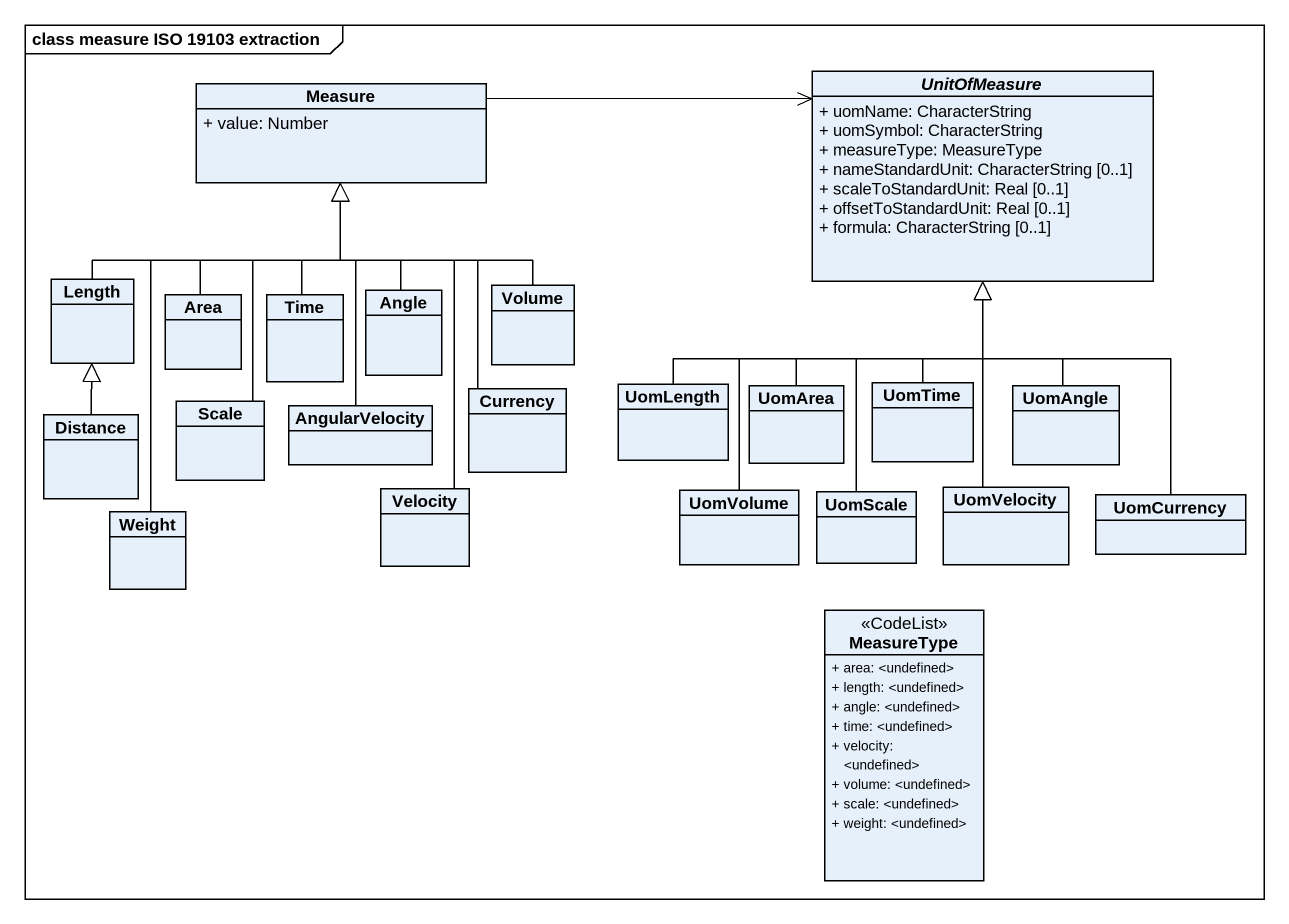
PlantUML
@startuml
mainframe class measure ISO 19103 extraction
hide circle
hide empty members
skinparam classAttributeIconSize 0
class Measure {
  + value: Number
}
abstract class UnitOfMeasure {
  + uomName: CharacterString
  + uomSymbol: CharacterString
  + measureType: MeasureType
  + nameStandardUnit: CharacterString [0..1]
  + scaleToStandardUnit: Real [0..1]
  + offsetToStandardUnit: Real [0..1]
  + formula: CharacterString [0..1]
}
class Length
class Area
class Time
class Angle
class Volume
class "Scale" as Scale_
class AngularVelocity
class Currency
class UomLength
class UomArea
class UomTime
class UomAngle
class Distance
class Weight
class Velocity
class UomVolume
class UomScale
class UomVelocity
class UomCurrency
class MeasureType <<CodeList>> {
  + area: <undefined>
  + length: <undefined>
  + angle: <undefined>
  + time: <undefined>
  + velocity: <undefined>
  + volume: <undefined>
  + scale: <undefined>
  + weight: <undefined>
}
UnitOfMeasure <-left- Measure
Length -up-|> Measure
Area -up-|> Measure
Time -up-|> Measure
Angle -up-|> Measure
Volume -up-|> Measure
Scale_ -up-|> Measure
AngularVelocity -up-|> Measure
Currency -up-|> Measure
UomLength -up-|> UnitOfMeasure
UomArea -up-|> UnitOfMeasure
UomTime -up-|> UnitOfMeasure
UomAngle -up-|> UnitOfMeasure
Distance -up-|> Length
Weight -up-|> Measure
Velocity -up-|> Measure
UomVolume -up-|> UnitOfMeasure
UomScale -up-|> UnitOfMeasure
UomVelocity -up-|> UnitOfMeasure
UomCurrency -up-|> UnitOfMeasure
@enduml
